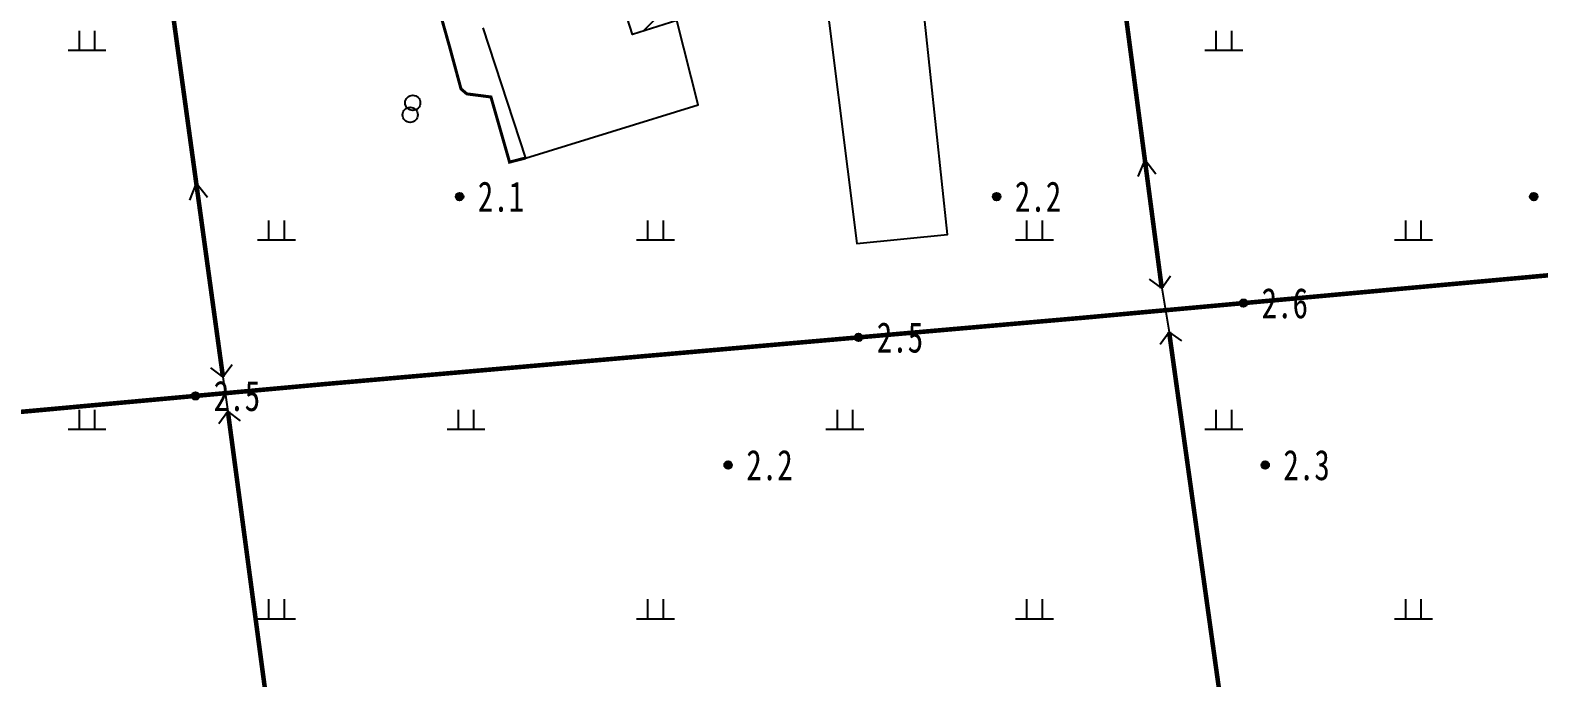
# Model space of a CAD drawing. Header units: metres. Extents: x 494039 to 619385, y 3351420 to 3402703.
# Drawn here: x 589752.9 to 589951.9, y 3392896.5 to 3392981.9 of the extents above; entities that cross this region are included whole.
import ezdxf
from ezdxf.enums import TextEntityAlignment as Align

# ---------------------------------------------------------------- set-up
doc = ezdxf.new("R2010")
doc.units = ezdxf.units.M
for name, pattern in [('2180', [0]), ('2450', [0]), ('4410a', [0]), ('9610', [0])]:
    doc.linetypes.add(name, pattern=pattern)
for name, color, linetype in [('220200', 130, 'Continuous'), ('220900', 130, '2180'), ('261301', 141, 'Continuous'), ('310300', 8, 'Continuous'), ('380202', 8, '2450'), ('420500', 8, 'Continuous'), ('440200', 8, '4410a'), ('510301', 8, 'Continuous'), ('720100', 8, 'Continuous'), ('810100', 8, '9610'), ('810302', 8, 'Continuous')]:
    doc.layers.add(name, color=color, linetype=linetype)

# ---------------------------------------------------------------- blocks, each defined once
blk = doc.blocks.new('gc170')
at = {"linetype": 'Continuous'}
blk.add_circle((0, 0), 0.5, dxfattribs=at)
blk = doc.blocks.new('gu')
at = {"flags": 128}
for points in [[(3.75, 0), (-3.75, 0)], [(2.711, -0.6), (3.75, 0), (3.75, 0), (2.711, 0.6)]]:
    blk.add_lwpolyline(points, dxfattribs=at)
blk = doc.blocks.new('p_point')
for radius in [0.25, 0.2, 0.15, 0.1, 0.05]:
    blk.add_circle((0, 0), radius)
blk.add_point((0, 0))
blk = doc.blocks.new('vm')
at = {"linetype": 'Continuous'}
for p, q in [((-0.5, 0), (-0.5, 1.3)), ((0.5, 1.3), (0.5, 0)), ((1.25, 0), (-1.25, 0))]:
    blk.add_line(p, q, dxfattribs=at)
blk = doc.blocks.new('1-3&1-4')
at = {"layer": '310300', "linetype": 'Continuous'}
h = blk.add_hatch(dxfattribs=at)
h.set_pattern_fill('ANSI31', color=8, scale=20, style=0)
h.set_pattern_definition([(45, (0, 0), (-1.767766953, 1.767766953), [])])
h.paths.add_polyline_path([(589835.7602, 3392990.9441), (589838.1898, 3392983.198), (589832.3136, 3392981.3549), (589829.884, 3392989.1011)])
at = {"layer": '220200', "color": 141, "linetype": 'Continuous', "const_width": 0.6, "elevation": 2.5317, "flags": 128}
blk.add_lwpolyline([(589742.851, 3393004.1776), (589768.2199, 3393009.2709), (589778.2935, 3392936.1886)], dxfattribs=at)
at = {"layer": '220200', "color": 141, "linetype": 'Continuous', "const_width": 0.6, "flags": 128}
for points in [[(589902.1583, 3392947.8944), (589894.2443, 3393007.9498)], [(589912.7697, 3392873.0945), (589903.1285, 3392942.0924)], [(589778.949, 3392931.5877), (589787.5226, 3392867.4258)]]:
    blk.add_lwpolyline(points, dxfattribs=at)
at = {"layer": '220900', "color": 141, "linetype": 'Continuous'}
for p, q in [((589902.1583, 3392947.8944), (589900.5302, 3392949.056)), ((589902.1583, 3392947.8944), (589903.3199, 3392949.5225)), ((589903.1285, 3392942.0924), (589901.9669, 3392940.4643)), ((589903.1285, 3392942.0924), (589904.7566, 3392940.9308)), ((589778.2935, 3392936.1886), (589776.694, 3392937.3892)), ((589778.2935, 3392936.1886), (589779.4941, 3392937.7881)), ((589778.949, 3392931.5877), (589777.7484, 3392929.9882)), ((589778.949, 3392931.5877), (589780.5485, 3392930.3871))]:
    blk.add_line(p, q, dxfattribs=at)
at = {"layer": '220900', "color": 141, "linetype": '2180', "flags": 128}
blk.add_lwpolyline([(589902.1583, 3392947.8944), (589903.1285, 3392942.0924)], dxfattribs=at)
at = {"layer": '220900', "color": 141, "linetype": '2180', "elevation": 2.6118, "flags": 128}
blk.add_lwpolyline([(589778.2935, 3392936.1886), (589778.949, 3392931.5877)], dxfattribs=at)
at = {"layer": '310300', "color": 8, "linetype": 'Continuous', "elevation": 6.325, "flags": 128}
blk.add_lwpolyline([(589835.7602, 3392990.9441), (589838.1898, 3392983.198), (589832.3136, 3392981.3549), (589829.884, 3392989.1011)], close=True, dxfattribs=at)
at = {"layer": '380202', "color": 8, "linetype": '2450', "elevation": 5.7105, "flags": 128}
blk.add_lwpolyline([(589812.5785, 3392982.2317), (589818.1956, 3392965.052), (589840.9825, 3392972.0602), (589838.1898, 3392983.198)], dxfattribs=at)
at = {"layer": '420500', "color": 8, "linetype": 'Continuous', "const_width": 0.4, "flags": 128}
blk.add_lwpolyline([(589589.6358, 3392976.4015), (589592.1106, 3392977.2206), (589614.3921, 3392981.2289), (589621.3376, 3392982.985), (589669.3007, 3392992.0248), (589715.0281, 3393000.085), (589762.0132, 3393009.5896), (589767.7506, 3393010.7012), (589769.1889, 3393009.9641), (589777.8884, 3393011.5248), (589779.0766, 3393012.4919), (589783.8138, 3393013.6688), (589790.8869, 3393014.934), (589794.5455, 3393014.976), (589798.2733, 3393013.0041), (589799.42, 3393010.8796), (589808.1944, 3392979.7447), (589809.7035, 3392974.1735), (589810.4641, 3392973.5211), (589813.6508, 3392973.1117), (589816.1088, 3392964.5172), (589818.1956, 3392965.052)], dxfattribs=at)
at = {"layer": '440200', "color": 8, "linetype": '4410a', "const_width": 0.6, "flags": 128}
blk.add_lwpolyline([(589602.683, 3392917.2726), (589613.5758, 3392918.934), (589791.8731, 3392935.2374), (589891.5921, 3392943.9618), (589969.8867, 3392951.1047), (589967.8183, 3392973.9569), (589963.2196, 3393005.0744)], dxfattribs=at)
at = {"layer": '810100', "color": 8, "linetype": '9610', "elevation": 3.2084, "flags": 128}
blk.add_lwpolyline([(589857.0493, 3392992.7124), (589861.9384, 3392953.7574), (589873.8958, 3392954.9442), (589870.1571, 3392990.2061), (589882.679, 3392991.4261), (589882.2663, 3392996.9378), (589895.3564, 3392999.5109)], dxfattribs=at)
at = {"layer": '261301', "color": 141, "linetype": 'Continuous', "xscale": 2, "yscale": 2}
for p, rotation in [((589900.9074, 3392957.3869, 2.4248), 97.50595757536348), ((589775.7982, 3392954.2916, 2.5673), 97.84973225244195)]:
    blk.add_blockref('gu', p, dxfattribs=dict(at, rotation=rotation))
at = {"layer": '510301', "color": 8, "linetype": 'Continuous', "xscale": 2, "yscale": 2}
for p in [(589803.3368, 3392972.3433, 2.9193), (589802.997, 3392970.7578, 2.9193)]:
    blk.add_blockref('gc170', p, dxfattribs=at)
at = {"layer": '720100', "color": 8, "linetype": 'Continuous', "xscale": 2, "yscale": 2, "zscale": 2}
for p in [(589809.5207, 3392959.9715, 2.1152), (589880.3755, 3392959.9717, 2.1746), (589951.2303, 3392959.9718, 2.4037), (589912.9269, 3392945.9082, 2.5836), (589862.1532, 3392941.3862, 2.5001), (589774.6758, 3392933.6699, 2.4826), (589844.948, 3392924.5442, 2.2413), (589915.8028, 3392924.5444, 2.319)]:
    blk.add_blockref('p_point', p, dxfattribs=at)
at = {"layer": '810302', "color": 8, "linetype": 'Continuous', "xscale": 2, "yscale": 2}
for p in [(589760.3575, 3392979.224), (589910.3575, 3392979.224), (589785.3575, 3392954.224), (589835.3575, 3392954.224), (589885.3575, 3392954.224), (589935.3575, 3392954.224), (589760.3575, 3392929.224), (589810.3575, 3392929.224), (589860.3575, 3392929.224), (589910.3575, 3392929.224), (589785.3575, 3392904.224), (589835.3575, 3392904.224), (589885.3575, 3392904.224), (589935.3575, 3392904.224)]:
    blk.add_blockref('vm', p, dxfattribs=at)
at = {"layer": '720100', "color": 8, "width": 0.75}
for s, p in [('2.1', (589811.9207, 3392959.9715, 2.1152)), ('2.2', (589882.7755, 3392959.9717, 2.1746)), ('2.6', (589915.3269, 3392945.9082, 2.5836)), ('2.5', (589864.5532, 3392941.3862, 2.5001)), ('2.5', (589777.0758, 3392933.6699, 2.4826)), ('2.2', (589847.348, 3392924.5442, 2.2413)), ('2.3', (589918.2028, 3392924.5444, 2.319))]:
    blk.add_text(s, height=4, dxfattribs=at).set_placement(p, align=Align.MIDDLE_LEFT)

msp = doc.modelspace()

# ---------------------------------------------------------------- block references
msp.add_blockref('1-3&1-4', (0, 0))

doc.saveas('drawing.dxf')
